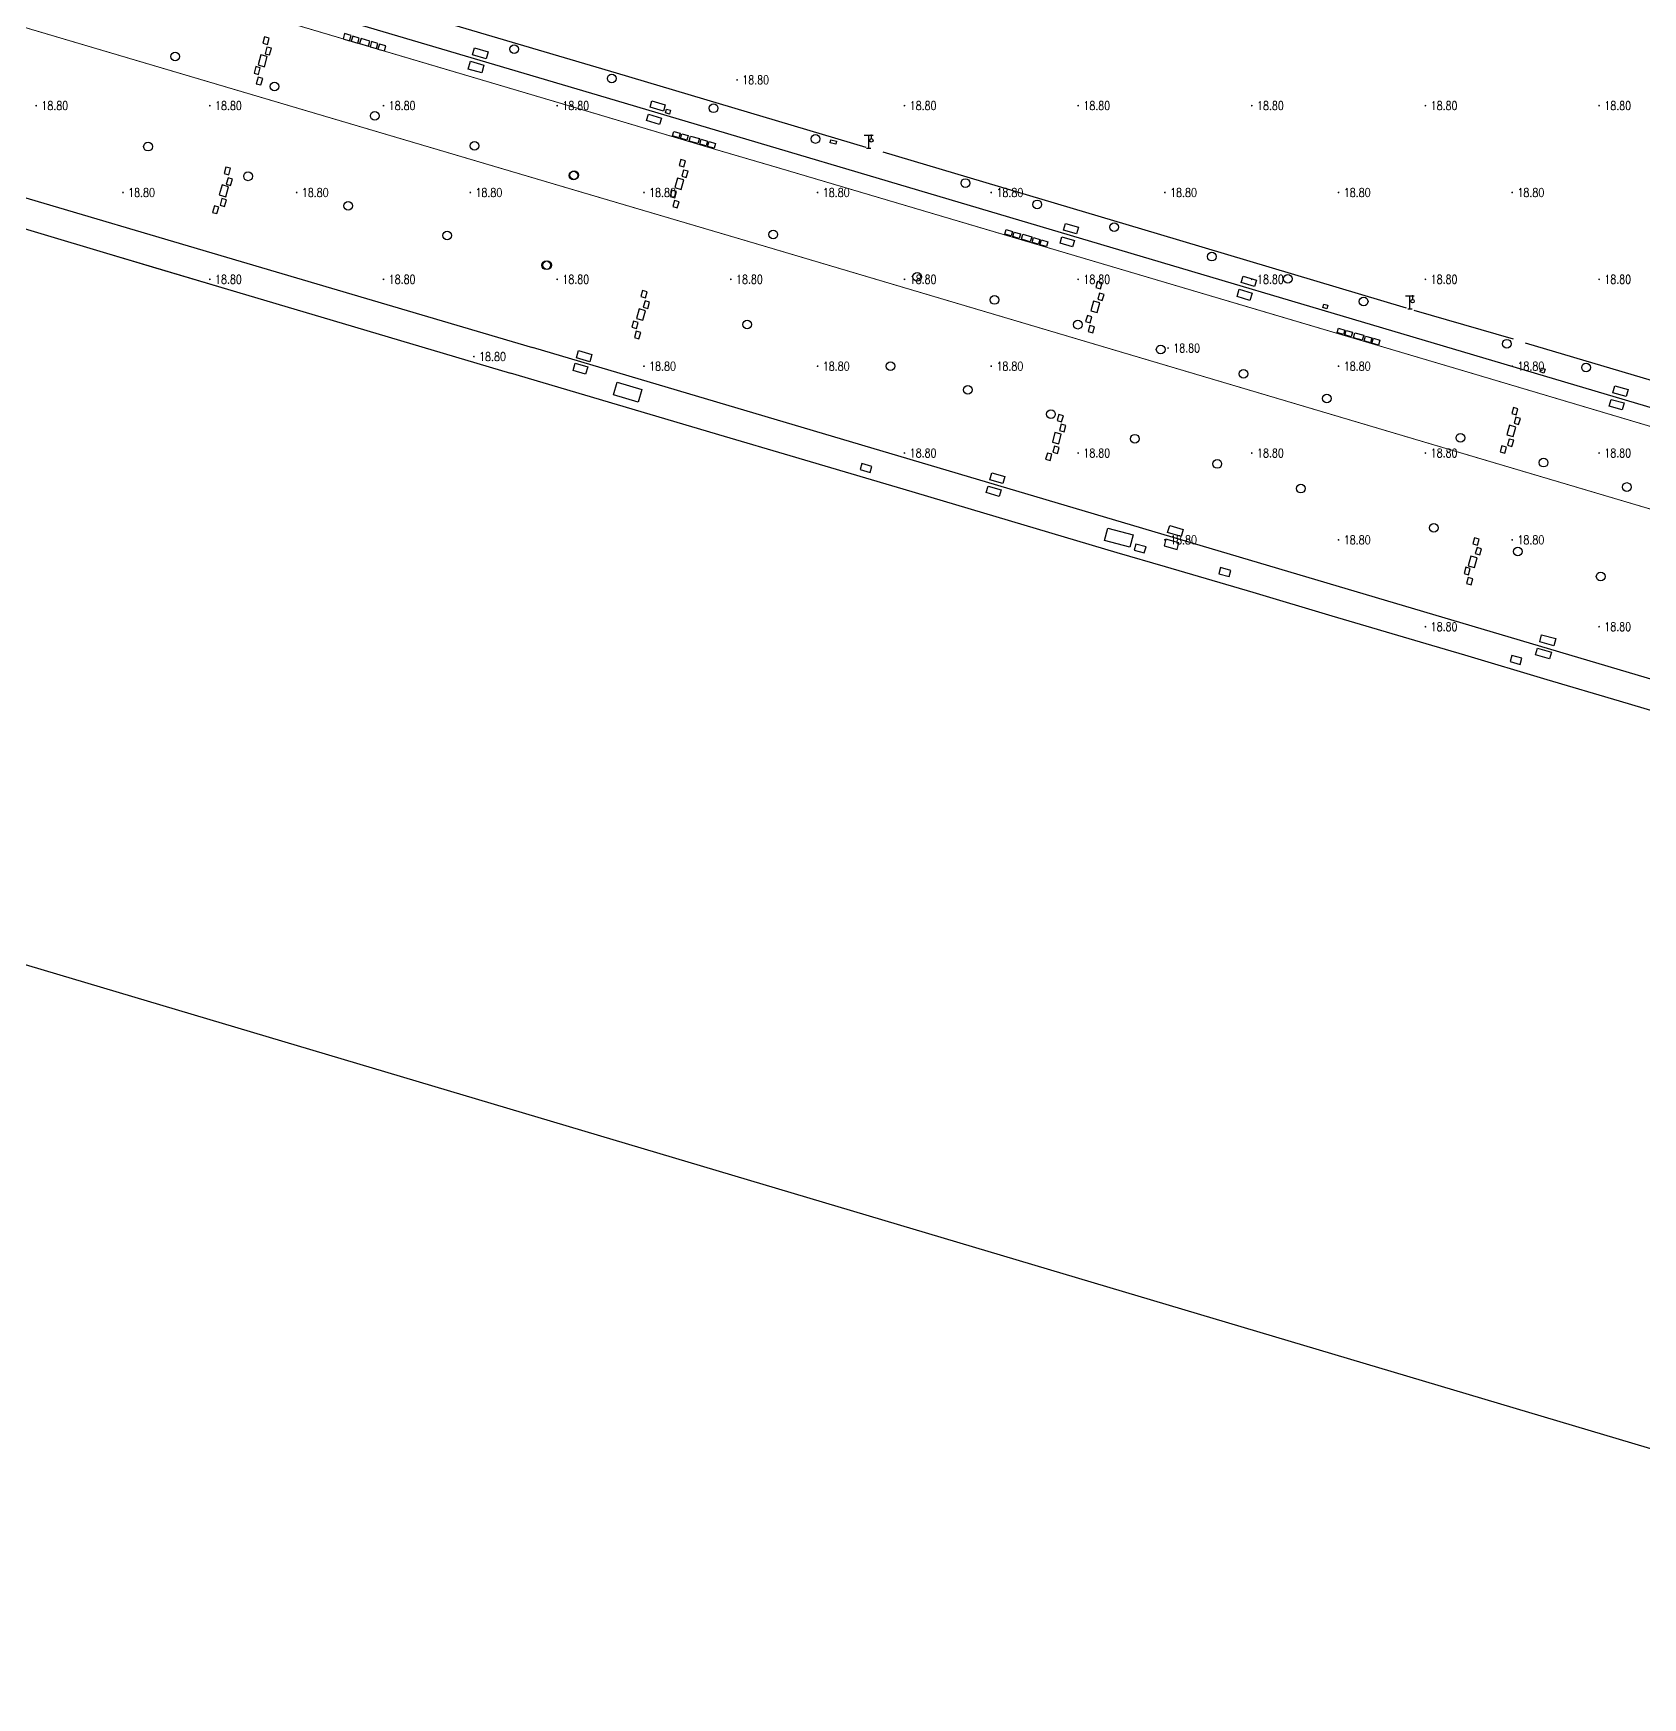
# Model space of a CAD drawing. Extents: x 404846 to 408477, y 3390929 to 3392894.
# Drawn here: x 407141 to 407326.4, y 3391121 to 3391312.7 of the extents above; entities that cross this region are included whole.
import ezdxf
from ezdxf.enums import TextEntityAlignment as Align

# ---------------------------------------------------------------- set-up
doc = ezdxf.new("R2010")
doc.units = 0
doc.header["$LTSCALE"] = 0.5
doc.header["$PDSIZE"] = 0.2
doc.layers.get('0').update_dxf_attribs({"linetype": 'CONTINUOUS'})
for name, color, linetype in [('3221', 6, 'CONTINUOUS'), ('DLSS', 4, 'CONTINUOUS'), ('FZTZ', 7, 'CONTINUOUS'), ('GCD', 1, 'CONTINUOUS'), ('GXYZ', 2, 'CONTINUOUS'), ('JMD', 6, 'CONTINUOUS'), ('SXSS', 5, 'CONTINUOUS'), ('作业范围', 7, 'CONTINUOUS')]:
    doc.layers.add(name, color=color, linetype=linetype)
doc.styles.add('HZ', font='rs.shx', dxfattribs={"width": 0.8, "bigfont": 'hztxt.shx'})
doc.linetypes.add('444', pattern='A,4.5,[145,AAA.SHX,S=1,R=0,X=0,Y=1],4.5,-0.5,[146,AAA.SHX,S=1,R=0,X=0,Y=0],-0.5', length=10)

# ---------------------------------------------------------------- blocks, each defined once
blk = doc.blocks.new('GC200')
at = {"linetype": 'Continuous', "const_width": 0.2, "flags": 128}
blk.add_lwpolyline([(-0.1, 0, 1), (0.1, 0, 1)], format="xyb", close=True, dxfattribs=at)
blk = doc.blocks.new('gc188')
blk.add_circle((0, 0), 1)
blk = doc.blocks.new('gc063')
for p, q in [((-1, 3), (1, 3)), ((-0.5, 0), (0.5, 0)), ((0, 0), (0, 3)), ((0.6, 3), (0.6, 2.2))]:
    blk.add_line(p, q)
blk.add_circle((0.6, 1.8), 0.4)
blk.add_point((0.6, 3))
blk.add_point((0.6, 3))

msp = doc.modelspace()

# ---------------------------------------------------------------- linework, layer by layer
at = {"layer": '3221', "color": 6}
for points in [[(406872.264, 3391404.431, 19.439), (406909.336, 3391393.439, 19.307), (406936.368, 3391385.462, 19.457), (406961.036, 3391378.109, 19.457), (406988.84, 3391369.862, 19.248), (407059.3, 3391348.999, 19.248), (407100.918, 3391336.712, 19.248), (407123.461, 3391330.016, 19.248), (407146.359, 3391323.236, 19.182), (407171.791, 3391315.703, 19.248), (407207.002, 3391305.308, 19.229)], [(407092.376, 3391307.953, 19.248), (407114.931, 3391301.254, 19.248), (407137.84, 3391294.47, 19.182), (407163.271, 3391286.938, 19.248), (407198.508, 3391276.535, 19.229)], [(407207.002, 3391305.308, 19.229), (407406.779, 3391246.064, 19.44), (407398.253, 3391217.307, 19.44), (407198.508, 3391276.535, 19.229)]]:
    msp.add_polyline3d(points, dxfattribs=at)
at = {"layer": 'DLSS', "linetype": 'Continuous', "const_width": 0.1, "flags": 128}
for points, elevation in [([(406988.612, 3391367.755), (407006.022, 3391362.602), (407028.42, 3391355.897), (407051.773, 3391349.006), (407076.523, 3391341.694), (407094.57, 3391336.351), (407105.24, 3391333.185), (407133.838, 3391324.768), (407204.766, 3391303.76)], 19.349), ([(406986.025, 3391359.013), (407003.426, 3391353.863), (407025.822, 3391347.184), (407049.184, 3391340.265), (407073.942, 3391332.965), (407091.983, 3391327.624), (407102.651, 3391324.459), (407131.242, 3391315.992), (407202.455, 3391294.921)], 19.313), ([(407204.766, 3391303.76), (407219.652, 3391299.321), (407226.626, 3391297.281)], 19.576), ([(407226.626, 3391297.281), (407305.932, 3391273.789)], 19.341), ([(407202.455, 3391294.921), (407224.219, 3391288.497)], 19.578), ([(407224.219, 3391288.497), (407303.313, 3391265.024)], 19.256), ([(407305.932, 3391273.789), (407356.888, 3391258.626)], 19.409), ([(407303.313, 3391265.024), (407354.31, 3391249.904)], 19.526)]:
    msp.add_lwpolyline(points, dxfattribs=dict(at, elevation=elevation))
at = {"layer": 'DLSS', "linetype": 'Continuous', "flags": 128}
for points, elevation in [([(407130.56, 3391293.016), (407154.72, 3391285.833), (407175.547, 3391279.635), (407195.99, 3391273.572)], 19.363), ([(407220.639, 3391266.262), (407195.99, 3391273.572)], 19.297), ([(407228.203, 3391264.065), (407220.639, 3391266.262)], 19.241), ([(407241.227, 3391260.227), (407239.265, 3391260.798), (407228.203, 3391264.065)], 19.324), ([(407265.869, 3391252.885), (407241.227, 3391260.227)], 19.306), ([(407271.403, 3391251.277), (407265.869, 3391252.885)], 19.27), ([(407281.534, 3391248.306), (407271.403, 3391251.277)], 19.27), ([(407290.603, 3391245.603), (407281.534, 3391248.306)], 19.27), ([(407301.455, 3391242.411), (407290.603, 3391245.603)], 19.453), ([(407305.911, 3391241.083), (407301.455, 3391242.411)], 19.268), ([(407315.393, 3391238.257), (407305.911, 3391241.083)], 19.372), ([(407323.69, 3391235.8), (407315.393, 3391238.257)], 19.511), ([(407379.977, 3391219.127), (407350.033, 3391227.991), (407323.69, 3391235.8)], 19.657)]:
    msp.add_lwpolyline(points, dxfattribs=dict(at, elevation=elevation))
at = {"layer": 'FZTZ', "linetype": 'Continuous', "flags": 128}
for points, elevation in [([(407167.674, 3391312.313), (407167.461, 3391311.575), (407167.99, 3391311.422), (407168.204, 3391312.16), (407167.674, 3391312.313)], 19.273), ([(407176.708, 3391312.083), (407177.462, 3391311.86), (407177.636, 3391312.448), (407176.882, 3391312.671), (407176.708, 3391312.083)], 19.449), ([(407177.654, 3391311.803), (407178.399, 3391311.583), (407178.566, 3391312.15), (407177.822, 3391312.371), (407177.654, 3391311.803)], 19.449), ([(407178.6, 3391311.523), (407179.615, 3391311.223), (407179.787, 3391311.804), (407178.772, 3391312.105), (407178.6, 3391311.523)], 19.449), ([(407179.813, 3391311.164), (407180.538, 3391310.95), (407180.712, 3391311.539), (407179.988, 3391311.753), (407179.813, 3391311.164)], 19.449), ([(407180.711, 3391310.899), (407181.475, 3391310.673), (407181.645, 3391311.249), (407180.882, 3391311.475), (407180.711, 3391310.899)], 19.449), ([(407167.251, 3391310.231), (407166.928, 3391309.069), (407167.653, 3391308.867), (407167.976, 3391310.03), (407167.251, 3391310.231)], 19.273), ([(407167.936, 3391311.13), (407167.722, 3391310.361), (407168.244, 3391310.216), (407168.457, 3391310.985), (407167.936, 3391311.13)], 19.273), ([(407191.37, 3391309.489), (407192.923, 3391309.054), (407192.672, 3391308.157), (407191.119, 3391308.592), (407191.37, 3391309.489)], 19.341), ([(407191.834, 3391311.032), (407193.414, 3391310.588), (407193.185, 3391309.773), (407191.605, 3391310.216), (407191.834, 3391311.032)], 19.341), ([(407166.667, 3391308.869), (407166.469, 3391308.116), (407166.967, 3391307.985), (407167.165, 3391308.738), (407166.667, 3391308.869)], 19.273), ([(407166.923, 3391307.667), (407166.713, 3391306.908), (407167.243, 3391306.761), (407167.454, 3391307.52), (407166.923, 3391307.667)], 19.273), ([(407212.274, 3391304.916), (407213.809, 3391304.455), (407213.593, 3391303.734), (407212.058, 3391304.195), (407212.274, 3391304.916)], 19.235), ([(407213.956, 3391303.969), (407214.405, 3391303.845), (407214.287, 3391303.415), (407213.837, 3391303.539), (407213.956, 3391303.969)], 19.235), ([(407211.867, 3391303.405), (407213.378, 3391302.933), (407213.148, 3391302.196), (407211.637, 3391302.669), (407211.867, 3391303.405)], 19.235), ([(407214.785, 3391301.418), (407215.522, 3391301.203), (407215.372, 3391300.688), (407214.635, 3391300.902), (407214.785, 3391301.418)], 19.502), ([(407215.724, 3391301.144), (407216.461, 3391300.93), (407216.311, 3391300.415), (407215.574, 3391300.629), (407215.724, 3391301.144)], 19.52), ([(407217.577, 3391300.011), (407216.549, 3391300.305), (407216.713, 3391300.879), (407217.741, 3391300.585), (407217.577, 3391300.011)], 19.53), ([(407217.95, 3391300.505), (407218.687, 3391300.291), (407218.525, 3391299.734), (407217.788, 3391299.948), (407217.95, 3391300.505)], 19.53), ([(407218.851, 3391300.242), (407219.588, 3391300.028), (407219.426, 3391299.468), (407218.689, 3391299.682), (407218.851, 3391300.242)], 19.53), ([(407232.878, 3391300.456), (407233.538, 3391300.287), (407233.45, 3391299.944), (407232.79, 3391300.113), (407232.878, 3391300.456)], 20.452), ([(407215.619, 3391298.171), (407215.417, 3391297.469), (407215.94, 3391297.318), (407216.143, 3391298.02), (407215.619, 3391298.171)], 19.541), ([(407163.217, 3391297.313), (407163.006, 3391296.562), (407163.532, 3391296.414), (407163.743, 3391297.165), (407163.217, 3391297.313)], 19.408), ([(407163.477, 3391296.079), (407163.258, 3391295.332), (407163.757, 3391295.185), (407163.977, 3391295.933), (407163.477, 3391296.079)], 19.408), ([(407215.211, 3391296.041), (407214.911, 3391294.94), (407215.646, 3391294.741), (407215.945, 3391295.842), (407215.211, 3391296.041)], 19.527), ([(407215.906, 3391296.967), (407215.703, 3391296.264), (407216.227, 3391296.113), (407216.43, 3391296.816), (407215.906, 3391296.967)], 19.552), ([(407162.764, 3391295.244), (407162.434, 3391294.104), (407163.188, 3391293.886), (407163.518, 3391295.025), (407162.764, 3391295.244)], 19.408), ([(407214.582, 3391294.637), (407214.38, 3391293.934), (407214.904, 3391293.783), (407215.106, 3391294.485), (407214.582, 3391294.637)], 19.585), ([(407161.886, 3391292.841), (407161.675, 3391292.091), (407162.175, 3391291.95), (407162.386, 3391292.7), (407161.886, 3391292.841)], 19.408), ([(407162.738, 3391293.677), (407162.535, 3391292.917), (407163.059, 3391292.777), (407163.262, 3391293.537), (407162.738, 3391293.677)], 19.408), ([(407214.876, 3391293.472), (407214.674, 3391292.77), (407215.198, 3391292.619), (407215.4, 3391293.321), (407214.876, 3391293.472)], 19.585), ([(407259.893, 3391290.816), (407261.403, 3391290.39), (407261.188, 3391289.627), (407259.677, 3391290.053), (407259.893, 3391290.816)], 19.294), ([(407253.06, 3391290.101), (407253.797, 3391289.887), (407253.647, 3391289.372), (407252.91, 3391289.586), (407253.06, 3391290.101)], 19.253), ([(407253.999, 3391289.828), (407254.736, 3391289.614), (407254.586, 3391289.098), (407253.849, 3391289.312), (407253.999, 3391289.828)], 19.271), ([(407255.853, 3391288.695), (407254.824, 3391288.988), (407254.988, 3391289.562), (407256.017, 3391289.269), (407255.853, 3391288.695)], 19.281), ([(407256.225, 3391289.188), (407256.962, 3391288.974), (407256.8, 3391288.418), (407256.064, 3391288.632), (407256.225, 3391289.188)], 19.281), ([(407257.127, 3391288.925), (407257.864, 3391288.711), (407257.701, 3391288.151), (407256.964, 3391288.365), (407257.127, 3391288.925)], 19.281), ([(407259.498, 3391289.275), (407260.925, 3391288.854), (407260.707, 3391288.113), (407259.279, 3391288.534), (407259.498, 3391289.275)], 19.28), ([(407280.379, 3391284.757), (407281.907, 3391284.287), (407281.677, 3391283.535), (407280.148, 3391284.005), (407280.379, 3391284.757)], 19.168), ([(407211.2, 3391283.093), (407210.997, 3391282.391), (407211.521, 3391282.24), (407211.724, 3391282.942), (407211.2, 3391283.093)], 19.691), ([(407263.607, 3391284.123), (407263.404, 3391283.42), (407263.928, 3391283.269), (407264.13, 3391283.972), (407263.607, 3391284.123)], 19.407), ([(407263.822, 3391282.783), (407263.619, 3391282.081), (407264.143, 3391281.929), (407264.346, 3391282.632), (407263.822, 3391282.783)], 19.407), ([(407279.924, 3391283.249), (407281.401, 3391282.796), (407281.141, 3391281.95), (407279.665, 3391282.403), (407279.924, 3391283.249)], 19.159), ([(407210.792, 3391280.963), (407210.492, 3391279.862), (407211.226, 3391279.662), (407211.526, 3391280.763), (407210.792, 3391280.963)], 19.677), ([(407211.487, 3391281.888), (407211.284, 3391281.186), (407211.808, 3391281.035), (407212.01, 3391281.737), (407211.487, 3391281.888)], 19.702), ([(407263.127, 3391281.857), (407262.827, 3391280.756), (407263.562, 3391280.557), (407263.861, 3391281.658), (407263.127, 3391281.857)], 19.382), ([(407289.667, 3391281.538), (407290.122, 3391281.394), (407289.993, 3391280.984), (407289.537, 3391281.127), (407289.667, 3391281.538)], 19.088), ([(407210.163, 3391279.558), (407209.96, 3391278.856), (407210.484, 3391278.705), (407210.687, 3391279.407), (407210.163, 3391279.558)], 19.734), ([(407262.424, 3391280.227), (407262.222, 3391279.525), (407262.746, 3391279.374), (407262.948, 3391280.076), (407262.424, 3391280.227)], 19.407), ([(407262.718, 3391279.063), (407262.516, 3391278.36), (407263.04, 3391278.209), (407263.242, 3391278.912), (407262.718, 3391279.063)], 19.407), ([(407210.457, 3391278.394), (407210.254, 3391277.692), (407210.778, 3391277.541), (407210.981, 3391278.243), (407210.457, 3391278.394)], 19.734), ([(407291.333, 3391278.754), (407292.07, 3391278.539), (407291.92, 3391278.024), (407291.183, 3391278.238), (407291.333, 3391278.754)], 19.236), ([(407292.234, 3391278.49), (407292.971, 3391278.276), (407292.821, 3391277.761), (407292.084, 3391277.975), (407292.234, 3391278.49)], 19.236), ([(407294.088, 3391277.357), (407293.059, 3391277.651), (407293.223, 3391278.225), (407294.252, 3391277.931), (407294.088, 3391277.357)], 19.246), ([(407294.46, 3391277.851), (407295.197, 3391277.637), (407295.036, 3391277.08), (407294.299, 3391277.294), (407294.46, 3391277.851)], 19.246), ([(407295.362, 3391277.588), (407296.099, 3391277.373), (407295.936, 3391276.814), (407295.199, 3391277.028), (407295.362, 3391277.588)], 19.246), ([(407203.819, 3391276.174), (407205.346, 3391275.739), (407205.106, 3391274.895), (407203.579, 3391275.33), (407203.819, 3391276.174)], 19.488), ([(407203.445, 3391274.741), (407204.886, 3391274.308), (407204.63, 3391273.453), (407203.188, 3391273.886), (407203.445, 3391274.741)], 19.498), ([(407314.709, 3391274.181), (407315.154, 3391274.041), (407315.008, 3391273.576), (407314.563, 3391273.716), (407314.709, 3391274.181)], 19.317), ([(407208.256, 3391272.537), (407211.121, 3391271.702), (407210.697, 3391270.248), (407207.832, 3391271.083), (407208.256, 3391272.537)], 19.525), ([(407323.167, 3391272.124), (407324.712, 3391271.691), (407324.482, 3391270.872), (407322.938, 3391271.304), (407323.167, 3391272.124)], 19.414), ([(407311.491, 3391269.632), (407311.289, 3391268.93), (407311.812, 3391268.779), (407312.015, 3391269.481), (407311.491, 3391269.632)], 19.415), ([(407322.745, 3391270.558), (407324.243, 3391270.141), (407324.024, 3391269.354), (407322.526, 3391269.772), (407322.745, 3391270.558)], 19.433), ([(407259.14, 3391268.807), (407258.937, 3391268.105), (407259.461, 3391267.954), (407259.664, 3391268.656), (407259.14, 3391268.807)], 19.548), ([(407259.418, 3391267.684), (407259.215, 3391266.982), (407259.739, 3391266.831), (407259.941, 3391267.533), (407259.418, 3391267.684)], 19.548), ([(407311.041, 3391267.568), (407310.742, 3391266.467), (407311.476, 3391266.268), (407311.776, 3391267.369), (407311.041, 3391267.568)], 19.39), ([(407311.769, 3391268.509), (407311.566, 3391267.807), (407312.09, 3391267.656), (407312.293, 3391268.358), (407311.769, 3391268.509)], 19.415), ([(407258.69, 3391266.743), (407258.391, 3391265.642), (407259.125, 3391265.442), (407259.424, 3391266.543), (407258.69, 3391266.743)], 19.522), ([(407311.001, 3391265.992), (407310.799, 3391265.29), (407311.323, 3391265.139), (407311.525, 3391265.841), (407311.001, 3391265.992)], 19.415), ([(407257.816, 3391264.379), (407257.613, 3391263.676), (407258.137, 3391263.525), (407258.339, 3391264.228), (407257.816, 3391264.379)], 19.548), ([(407258.65, 3391265.167), (407258.448, 3391264.465), (407258.971, 3391264.314), (407259.174, 3391265.016), (407258.65, 3391265.167)], 19.548), ([(407310.167, 3391265.204), (407309.964, 3391264.502), (407310.488, 3391264.351), (407310.691, 3391265.053), (407310.167, 3391265.204)], 19.415), ([(407237.609, 3391262.844), (407236.436, 3391263.17), (407236.239, 3391262.463), (407237.412, 3391262.136), (407237.609, 3391262.844)], 19.905), ([(407251.418, 3391262.083), (407252.913, 3391261.663), (407252.694, 3391260.886), (407251.2, 3391261.305), (407251.418, 3391262.083)], 19.535), ([(407250.981, 3391260.574), (407252.488, 3391260.129), (407252.265, 3391259.373), (407250.758, 3391259.817), (407250.981, 3391260.574)], 19.521), ([(407271.903, 3391256.034), (407273.456, 3391255.583), (407273.219, 3391254.767), (407271.667, 3391255.218), (407271.903, 3391256.034)], 19.511), ([(407264.778, 3391255.743), (407267.695, 3391254.959), (407267.308, 3391253.519), (407264.391, 3391254.303), (407264.778, 3391255.743)], 19.503), ([(407269.176, 3391253.575), (407268.003, 3391253.901), (407267.806, 3391253.194), (407268.979, 3391252.867), (407269.176, 3391253.575)], 19.701), ([(407272.969, 3391254.045), (407271.464, 3391254.457), (407271.255, 3391253.695), (407272.761, 3391253.283), (407272.969, 3391254.045)], 19.442), ([(407307.02, 3391254.624), (407306.818, 3391253.921), (407307.342, 3391253.77), (407307.544, 3391254.472), (407307.02, 3391254.624)], 19.328), ([(407306.584, 3391252.497), (407306.285, 3391251.396), (407307.019, 3391251.196), (407307.319, 3391252.297), (407306.584, 3391252.497)], 19.303), ([(407307.298, 3391253.501), (407307.096, 3391252.798), (407307.62, 3391252.647), (407307.822, 3391253.35), (407307.298, 3391253.501)], 19.328), ([(407278.932, 3391250.851), (407277.759, 3391251.178), (407277.562, 3391250.47), (407278.735, 3391250.143), (407278.932, 3391250.851)], 19.905), ([(407306.001, 3391251.221), (407305.799, 3391250.519), (407306.323, 3391250.368), (407306.525, 3391251.07), (407306.001, 3391251.221)], 19.328), ([(407306.295, 3391250.057), (407306.093, 3391249.355), (407306.617, 3391249.204), (407306.819, 3391249.906), (407306.295, 3391250.057)], 19.328), ([(407314.736, 3391243.444), (407316.368, 3391243.001), (407316.146, 3391242.183), (407314.514, 3391242.626), (407314.736, 3391243.444)], 19.847), ([(407312.473, 3391240.752), (407311.301, 3391241.078), (407311.104, 3391240.371), (407312.276, 3391240.044), (407312.473, 3391240.752)], 19.88), ([(407314.256, 3391241.91), (407315.862, 3391241.441), (407315.642, 3391240.686), (407314.035, 3391241.155), (407314.256, 3391241.91)], 19.847)]:
    msp.add_lwpolyline(points, close=True, dxfattribs=dict(at, elevation=elevation))
at = {"layer": 'JMD', "linetype": '444', "flags": 128}
for points, elevation in [([(407153.44, 3391324.315), (407167.885, 3391320.055), (407190.836, 3391313.251), (407208.164, 3391308.152)], 21.261), ([(407208.164, 3391308.152), (407236.892, 3391299.594)], 21.459), ([(407238.854, 3391299.064), (407270.461, 3391289.65)], 21.37), ([(407270.461, 3391289.65), (407299.121, 3391281.084)], 21.569), ([(407300.01, 3391280.813), (407311.448, 3391277.516)], 21.525), ([(407312.832, 3391277.066), (407352.858, 3391265.201)], 21.587)]:
    msp.add_lwpolyline(points, dxfattribs=dict(at, elevation=elevation))
at = {"layer": 'SXSS', "linetype": 'Continuous', "const_width": 0.1, "elevation": 19.363, "flags": 128}
msp.add_lwpolyline([(407195.99, 3391273.572), (407175.547, 3391279.635), (407154.72, 3391285.833), (407130.56, 3391293.016)], dxfattribs=at)
at = {"layer": '作业范围'}
msp.add_lwpolyline([(408477.137, 3391790.398), (408067.337, 3390929.379), (404846.358, 3391888.38), (405152.269, 3392894.287)], close=True, dxfattribs=at)

# ---------------------------------------------------------------- block references
at = {"layer": 'DLSS', "linetype": 'Continuous', "xscale": 0.5, "yscale": 0.5}
for p in [(407237.236, 3391299.483, 19.458), (407299.576, 3391280.969, 19.446)]:
    msp.add_blockref('gc063', p, dxfattribs=at)
at = {"layer": 'GCD', "linetype": 'Continuous'}
ref = msp.add_blockref('GC200', (407222.079, 3391307.345, 18.8), dxfattribs=dict(at, xscale=0.5, yscale=0.5, zscale=0.5))
ref.add_attrib('height', '18.80', dxfattribs={"linetype": 'Continuous', "height": 1, "style": 'HZ', "width": 0.8}).set_placement((407222.679, 3391307.345, 18.8), align=Align.MIDDLE_LEFT)
ref = msp.add_blockref('GC200', (407141.358, 3391304.379, 18.8), dxfattribs=dict(at, xscale=0.5, yscale=0.5, zscale=0.5))
ref.add_attrib('height', '18.80', dxfattribs={"linetype": 'Continuous', "height": 1, "style": 'HZ', "width": 0.8}).set_placement((407141.958, 3391304.379, 18.8), align=Align.MIDDLE_LEFT)
ref = msp.add_blockref('GC200', (407161.358, 3391304.379, 18.8), dxfattribs=dict(at, xscale=0.5, yscale=0.5, zscale=0.5))
ref.add_attrib('height', '18.80', dxfattribs={"linetype": 'Continuous', "height": 1, "style": 'HZ', "width": 0.8}).set_placement((407161.958, 3391304.379, 18.8), align=Align.MIDDLE_LEFT)
ref = msp.add_blockref('GC200', (407181.358, 3391304.379, 18.8), dxfattribs=dict(at, xscale=0.5, yscale=0.5, zscale=0.5))
ref.add_attrib('height', '18.80', dxfattribs={"linetype": 'Continuous', "height": 1, "style": 'HZ', "width": 0.8}).set_placement((407181.958, 3391304.379, 18.8), align=Align.MIDDLE_LEFT)
ref = msp.add_blockref('GC200', (407201.358, 3391304.379, 18.8), dxfattribs=dict(at, xscale=0.5, yscale=0.5, zscale=0.5))
ref.add_attrib('height', '18.80', dxfattribs={"linetype": 'Continuous', "height": 1, "style": 'HZ', "width": 0.8}).set_placement((407201.958, 3391304.379, 18.8), align=Align.MIDDLE_LEFT)
ref = msp.add_blockref('GC200', (407241.358, 3391304.379, 18.8), dxfattribs=dict(at, xscale=0.5, yscale=0.5, zscale=0.5))
ref.add_attrib('height', '18.80', dxfattribs={"linetype": 'Continuous', "height": 1, "style": 'HZ', "width": 0.8}).set_placement((407241.958, 3391304.379, 18.8), align=Align.MIDDLE_LEFT)
ref = msp.add_blockref('GC200', (407261.358, 3391304.379, 18.8), dxfattribs=dict(at, xscale=0.5, yscale=0.5, zscale=0.5))
ref.add_attrib('height', '18.80', dxfattribs={"linetype": 'Continuous', "height": 1, "style": 'HZ', "width": 0.8}).set_placement((407261.958, 3391304.379, 18.8), align=Align.MIDDLE_LEFT)
ref = msp.add_blockref('GC200', (407281.358, 3391304.379, 18.8), dxfattribs=dict(at, xscale=0.5, yscale=0.5, zscale=0.5))
ref.add_attrib('height', '18.80', dxfattribs={"linetype": 'Continuous', "height": 1, "style": 'HZ', "width": 0.8}).set_placement((407281.958, 3391304.379, 18.8), align=Align.MIDDLE_LEFT)
ref = msp.add_blockref('GC200', (407301.358, 3391304.379, 18.8), dxfattribs=dict(at, xscale=0.5, yscale=0.5, zscale=0.5))
ref.add_attrib('height', '18.80', dxfattribs={"linetype": 'Continuous', "height": 1, "style": 'HZ', "width": 0.8}).set_placement((407301.958, 3391304.379, 18.8), align=Align.MIDDLE_LEFT)
ref = msp.add_blockref('GC200', (407321.358, 3391304.379, 18.8), dxfattribs=dict(at, xscale=0.5, yscale=0.5, zscale=0.5))
ref.add_attrib('height', '18.80', dxfattribs={"linetype": 'Continuous', "height": 1, "style": 'HZ', "width": 0.8}).set_placement((407321.958, 3391304.379, 18.8), align=Align.MIDDLE_LEFT)
ref = msp.add_blockref('GC200', (407151.358, 3391294.379, 18.8), dxfattribs=dict(at, xscale=0.5, yscale=0.5, zscale=0.5))
ref.add_attrib('height', '18.80', dxfattribs={"linetype": 'Continuous', "height": 1, "style": 'HZ', "width": 0.8}).set_placement((407151.958, 3391294.379, 18.8), align=Align.MIDDLE_LEFT)
ref = msp.add_blockref('GC200', (407171.358, 3391294.379, 18.8), dxfattribs=dict(at, xscale=0.5, yscale=0.5, zscale=0.5))
ref.add_attrib('height', '18.80', dxfattribs={"linetype": 'Continuous', "height": 1, "style": 'HZ', "width": 0.8}).set_placement((407171.958, 3391294.379, 18.8), align=Align.MIDDLE_LEFT)
ref = msp.add_blockref('GC200', (407191.358, 3391294.379, 18.8), dxfattribs=dict(at, xscale=0.5, yscale=0.5, zscale=0.5))
ref.add_attrib('height', '18.80', dxfattribs={"linetype": 'Continuous', "height": 1, "style": 'HZ', "width": 0.8}).set_placement((407191.958, 3391294.379, 18.8), align=Align.MIDDLE_LEFT)
ref = msp.add_blockref('GC200', (407211.358, 3391294.379, 18.8), dxfattribs=dict(at, xscale=0.5, yscale=0.5, zscale=0.5))
ref.add_attrib('height', '18.80', dxfattribs={"linetype": 'Continuous', "height": 1, "style": 'HZ', "width": 0.8}).set_placement((407211.958, 3391294.379, 18.8), align=Align.MIDDLE_LEFT)
ref = msp.add_blockref('GC200', (407231.358, 3391294.379, 18.8), dxfattribs=dict(at, xscale=0.5, yscale=0.5, zscale=0.5))
ref.add_attrib('height', '18.80', dxfattribs={"linetype": 'Continuous', "height": 1, "style": 'HZ', "width": 0.8}).set_placement((407231.958, 3391294.379, 18.8), align=Align.MIDDLE_LEFT)
ref = msp.add_blockref('GC200', (407251.358, 3391294.379, 18.8), dxfattribs=dict(at, xscale=0.5, yscale=0.5, zscale=0.5))
ref.add_attrib('height', '18.80', dxfattribs={"linetype": 'Continuous', "height": 1, "style": 'HZ', "width": 0.8}).set_placement((407251.958, 3391294.379, 18.8), align=Align.MIDDLE_LEFT)
ref = msp.add_blockref('GC200', (407271.358, 3391294.379, 18.8), dxfattribs=dict(at, xscale=0.5, yscale=0.5, zscale=0.5))
ref.add_attrib('height', '18.80', dxfattribs={"linetype": 'Continuous', "height": 1, "style": 'HZ', "width": 0.8}).set_placement((407271.958, 3391294.379, 18.8), align=Align.MIDDLE_LEFT)
ref = msp.add_blockref('GC200', (407291.358, 3391294.379, 18.8), dxfattribs=dict(at, xscale=0.5, yscale=0.5, zscale=0.5))
ref.add_attrib('height', '18.80', dxfattribs={"linetype": 'Continuous', "height": 1, "style": 'HZ', "width": 0.8}).set_placement((407291.958, 3391294.379, 18.8), align=Align.MIDDLE_LEFT)
ref = msp.add_blockref('GC200', (407311.358, 3391294.379, 18.8), dxfattribs=dict(at, xscale=0.5, yscale=0.5, zscale=0.5))
ref.add_attrib('height', '18.80', dxfattribs={"linetype": 'Continuous', "height": 1, "style": 'HZ', "width": 0.8}).set_placement((407311.958, 3391294.379, 18.8), align=Align.MIDDLE_LEFT)
ref = msp.add_blockref('GC200', (407161.358, 3391284.379, 18.8), dxfattribs=dict(at, xscale=0.5, yscale=0.5, zscale=0.5))
ref.add_attrib('height', '18.80', dxfattribs={"linetype": 'Continuous', "height": 1, "style": 'HZ', "width": 0.8}).set_placement((407161.958, 3391284.379, 18.8), align=Align.MIDDLE_LEFT)
ref = msp.add_blockref('GC200', (407181.358, 3391284.379, 18.8), dxfattribs=dict(at, xscale=0.5, yscale=0.5, zscale=0.5))
ref.add_attrib('height', '18.80', dxfattribs={"linetype": 'Continuous', "height": 1, "style": 'HZ', "width": 0.8}).set_placement((407181.958, 3391284.379, 18.8), align=Align.MIDDLE_LEFT)
ref = msp.add_blockref('GC200', (407201.358, 3391284.379, 18.8), dxfattribs=dict(at, xscale=0.5, yscale=0.5, zscale=0.5))
ref.add_attrib('height', '18.80', dxfattribs={"linetype": 'Continuous', "height": 1, "style": 'HZ', "width": 0.8}).set_placement((407201.958, 3391284.379, 18.8), align=Align.MIDDLE_LEFT)
ref = msp.add_blockref('GC200', (407221.358, 3391284.379, 18.8), dxfattribs=dict(at, xscale=0.5, yscale=0.5, zscale=0.5))
ref.add_attrib('height', '18.80', dxfattribs={"linetype": 'Continuous', "height": 1, "style": 'HZ', "width": 0.8}).set_placement((407221.958, 3391284.379, 18.8), align=Align.MIDDLE_LEFT)
ref = msp.add_blockref('GC200', (407241.358, 3391284.379, 18.8), dxfattribs=dict(at, xscale=0.5, yscale=0.5, zscale=0.5))
ref.add_attrib('height', '18.80', dxfattribs={"linetype": 'Continuous', "height": 1, "style": 'HZ', "width": 0.8}).set_placement((407241.958, 3391284.379, 18.8), align=Align.MIDDLE_LEFT)
ref = msp.add_blockref('GC200', (407261.358, 3391284.379, 18.8), dxfattribs=dict(at, xscale=0.5, yscale=0.5, zscale=0.5))
ref.add_attrib('height', '18.80', dxfattribs={"linetype": 'Continuous', "height": 1, "style": 'HZ', "width": 0.8}).set_placement((407261.958, 3391284.379, 18.8), align=Align.MIDDLE_LEFT)
ref = msp.add_blockref('GC200', (407281.358, 3391284.379, 18.8), dxfattribs=dict(at, xscale=0.5, yscale=0.5, zscale=0.5))
ref.add_attrib('height', '18.80', dxfattribs={"linetype": 'Continuous', "height": 1, "style": 'HZ', "width": 0.8}).set_placement((407281.958, 3391284.379, 18.8), align=Align.MIDDLE_LEFT)
ref = msp.add_blockref('GC200', (407301.358, 3391284.379, 18.8), dxfattribs=dict(at, xscale=0.5, yscale=0.5, zscale=0.5))
ref.add_attrib('height', '18.80', dxfattribs={"linetype": 'Continuous', "height": 1, "style": 'HZ', "width": 0.8}).set_placement((407301.958, 3391284.379, 18.8), align=Align.MIDDLE_LEFT)
ref = msp.add_blockref('GC200', (407321.358, 3391284.379, 18.8), dxfattribs=dict(at, xscale=0.5, yscale=0.5, zscale=0.5))
ref.add_attrib('height', '18.80', dxfattribs={"linetype": 'Continuous', "height": 1, "style": 'HZ', "width": 0.8}).set_placement((407321.958, 3391284.379, 18.8), align=Align.MIDDLE_LEFT)
ref = msp.add_blockref('GC200', (407271.716, 3391276.466, 18.8), dxfattribs=dict(at, xscale=0.5, yscale=0.5, zscale=0.5))
ref.add_attrib('height', '18.80', dxfattribs={"linetype": 'Continuous', "height": 1, "style": 'HZ', "width": 0.8}).set_placement((407272.316, 3391276.466, 18.8), align=Align.MIDDLE_LEFT)
ref = msp.add_blockref('GC200', (407191.772, 3391275.48, 18.8), dxfattribs=dict(at, xscale=0.5, yscale=0.5, zscale=0.5))
ref.add_attrib('height', '18.80', dxfattribs={"linetype": 'Continuous', "height": 1, "style": 'HZ', "width": 0.8}).set_placement((407192.372, 3391275.48, 18.8), align=Align.MIDDLE_LEFT)
ref = msp.add_blockref('GC200', (407211.358, 3391274.379, 18.8), dxfattribs=dict(at, xscale=0.5, yscale=0.5, zscale=0.5))
ref.add_attrib('height', '18.80', dxfattribs={"linetype": 'Continuous', "height": 1, "style": 'HZ', "width": 0.8}).set_placement((407211.958, 3391274.379, 18.8), align=Align.MIDDLE_LEFT)
ref = msp.add_blockref('GC200', (407231.358, 3391274.379, 18.8), dxfattribs=dict(at, xscale=0.5, yscale=0.5, zscale=0.5))
ref.add_attrib('height', '18.80', dxfattribs={"linetype": 'Continuous', "height": 1, "style": 'HZ', "width": 0.8}).set_placement((407231.958, 3391274.379, 18.8), align=Align.MIDDLE_LEFT)
ref = msp.add_blockref('GC200', (407251.358, 3391274.379, 18.8), dxfattribs=dict(at, xscale=0.5, yscale=0.5, zscale=0.5))
ref.add_attrib('height', '18.80', dxfattribs={"linetype": 'Continuous', "height": 1, "style": 'HZ', "width": 0.8}).set_placement((407251.958, 3391274.379, 18.8), align=Align.MIDDLE_LEFT)
ref = msp.add_blockref('GC200', (407291.358, 3391274.379, 18.8), dxfattribs=dict(at, xscale=0.5, yscale=0.5, zscale=0.5))
ref.add_attrib('height', '18.80', dxfattribs={"linetype": 'Continuous', "height": 1, "style": 'HZ', "width": 0.8}).set_placement((407291.958, 3391274.379, 18.8), align=Align.MIDDLE_LEFT)
ref = msp.add_blockref('GC200', (407311.358, 3391274.379, 18.8), dxfattribs=dict(at, xscale=0.5, yscale=0.5, zscale=0.5))
ref.add_attrib('height', '18.80', dxfattribs={"linetype": 'Continuous', "height": 1, "style": 'HZ', "width": 0.8}).set_placement((407311.958, 3391274.379, 18.8), align=Align.MIDDLE_LEFT)
ref = msp.add_blockref('GC200', (407241.358, 3391264.379, 18.8), dxfattribs=dict(at, xscale=0.5, yscale=0.5, zscale=0.5))
ref.add_attrib('height', '18.80', dxfattribs={"linetype": 'Continuous', "height": 1, "style": 'HZ', "width": 0.8}).set_placement((407241.958, 3391264.379, 18.8), align=Align.MIDDLE_LEFT)
ref = msp.add_blockref('GC200', (407261.358, 3391264.379, 18.8), dxfattribs=dict(at, xscale=0.5, yscale=0.5, zscale=0.5))
ref.add_attrib('height', '18.80', dxfattribs={"linetype": 'Continuous', "height": 1, "style": 'HZ', "width": 0.8}).set_placement((407261.958, 3391264.379, 18.8), align=Align.MIDDLE_LEFT)
ref = msp.add_blockref('GC200', (407281.358, 3391264.379, 18.8), dxfattribs=dict(at, xscale=0.5, yscale=0.5, zscale=0.5))
ref.add_attrib('height', '18.80', dxfattribs={"linetype": 'Continuous', "height": 1, "style": 'HZ', "width": 0.8}).set_placement((407281.958, 3391264.379, 18.8), align=Align.MIDDLE_LEFT)
ref = msp.add_blockref('GC200', (407301.358, 3391264.379, 18.8), dxfattribs=dict(at, xscale=0.5, yscale=0.5, zscale=0.5))
ref.add_attrib('height', '18.80', dxfattribs={"linetype": 'Continuous', "height": 1, "style": 'HZ', "width": 0.8}).set_placement((407301.958, 3391264.379, 18.8), align=Align.MIDDLE_LEFT)
ref = msp.add_blockref('GC200', (407321.358, 3391264.379, 18.8), dxfattribs=dict(at, xscale=0.5, yscale=0.5, zscale=0.5))
ref.add_attrib('height', '18.80', dxfattribs={"linetype": 'Continuous', "height": 1, "style": 'HZ', "width": 0.8}).set_placement((407321.958, 3391264.379, 18.8), align=Align.MIDDLE_LEFT)
ref = msp.add_blockref('GC200', (407271.358, 3391254.379, 18.8), dxfattribs=dict(at, xscale=0.5, yscale=0.5, zscale=0.5))
ref.add_attrib('height', '18.80', dxfattribs={"linetype": 'Continuous', "height": 1, "style": 'HZ', "width": 0.8}).set_placement((407271.958, 3391254.379, 18.8), align=Align.MIDDLE_LEFT)
ref = msp.add_blockref('GC200', (407291.358, 3391254.379, 18.8), dxfattribs=dict(at, xscale=0.5, yscale=0.5, zscale=0.5))
ref.add_attrib('height', '18.80', dxfattribs={"linetype": 'Continuous', "height": 1, "style": 'HZ', "width": 0.8}).set_placement((407291.958, 3391254.379, 18.8), align=Align.MIDDLE_LEFT)
ref = msp.add_blockref('GC200', (407311.358, 3391254.379, 18.8), dxfattribs=dict(at, xscale=0.5, yscale=0.5, zscale=0.5))
ref.add_attrib('height', '18.80', dxfattribs={"linetype": 'Continuous', "height": 1, "style": 'HZ', "width": 0.8}).set_placement((407311.958, 3391254.379, 18.8), align=Align.MIDDLE_LEFT)
ref = msp.add_blockref('GC200', (407301.358, 3391244.379, 18.8), dxfattribs=dict(at, xscale=0.5, yscale=0.5, zscale=0.5))
ref.add_attrib('height', '18.80', dxfattribs={"linetype": 'Continuous', "height": 1, "style": 'HZ', "width": 0.8}).set_placement((407301.958, 3391244.379, 18.8), align=Align.MIDDLE_LEFT)
ref = msp.add_blockref('GC200', (407321.358, 3391244.379, 18.8), dxfattribs=dict(at, xscale=0.5, yscale=0.5, zscale=0.5))
ref.add_attrib('height', '18.80', dxfattribs={"linetype": 'Continuous', "height": 1, "style": 'HZ', "width": 0.8}).set_placement((407321.958, 3391244.379, 18.8), align=Align.MIDDLE_LEFT)
at = {"layer": 'GXYZ', "linetype": 'Continuous', "xscale": 0.5, "yscale": 0.5}
for p in [(407196.411, 3391310.873, 19.304), (407157.362, 3391310.036, 19.271), (407207.642, 3391307.514, 19.344), (407168.812, 3391306.59, 19.271), (407180.346, 3391303.216, 19.271), (407219.378, 3391304.074, 19.313), (407154.239, 3391299.659, 19.271), (407191.839, 3391299.757, 19.271), (407231.121, 3391300.54, 19.487), (407165.757, 3391296.241, 19.375), (407203.236, 3391296.326, 19.266), (407203.324, 3391296.379, 19.175), (407248.37, 3391295.466, 19.417), (407177.28, 3391292.839, 19.375), (407256.656, 3391293.013, 19.371), (407265.509, 3391290.392, 19.371), (407188.691, 3391289.417, 19.375), (407226.252, 3391289.534, 19.327), (407200.089, 3391285.997, 19.359), (407200.217, 3391286.014, 19.175), (407276.748, 3391286.992, 19.502), (407242.835, 3391284.656, 19.341), (407285.509, 3391284.444, 19.49), (407251.72, 3391282.005, 19.312), (407294.243, 3391281.822, 19.47), (407223.249, 3391279.185, 19.346), (407261.332, 3391279.159, 19.327), (407310.725, 3391276.963, 19.434), (407270.865, 3391276.31, 19.327), (407239.74, 3391274.381, 19.495), (407280.401, 3391273.5, 19.151), (407319.851, 3391274.232, 19.497), (407248.647, 3391271.657, 19.447), (407290.008, 3391270.647, 19.11), (407258.233, 3391268.847, 19.447), (407267.879, 3391266.024, 19.447), (407305.38, 3391266.124, 19.239), (407277.388, 3391263.12, 19.25), (407314.97, 3391263.269, 19.255), (407287.013, 3391260.278, 19.236), (407324.541, 3391260.465, 19.403), (407302.315, 3391255.765, 19.208), (407312.002, 3391253.043, 19.819), (407321.538, 3391250.152, 19.547)]:
    msp.add_blockref('gc188', p, dxfattribs=at)

doc.saveas('drawing.dxf')
